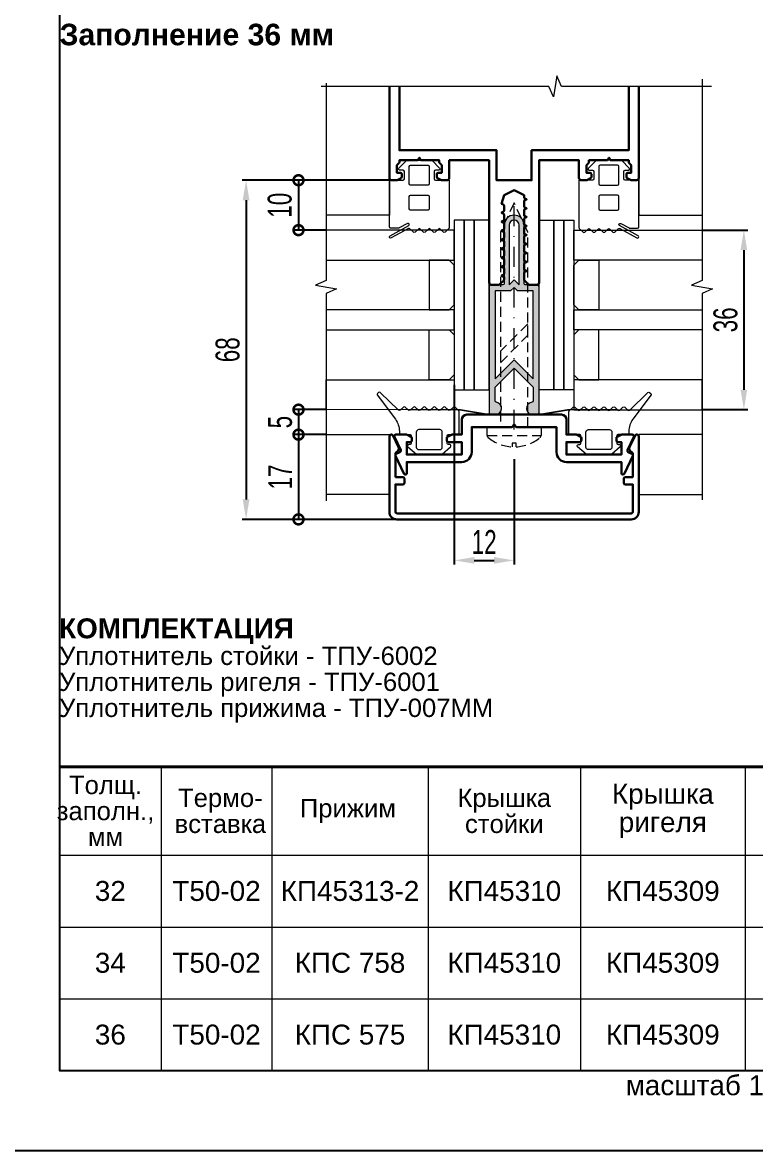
# Model space of a CAD drawing. Extents: x -37 to 8820, y -336 to 478.
# Drawn here: x 1070.4 to 1162.2, y 0 to 141.3 of the extents above; entities that cross this region are included whole.
import ezdxf

# ---------------------------------------------------------------- set-up
doc = ezdxf.new("R2010")
doc.units = 0
doc.header["$LTSCALE"] = 5
doc.linetypes.add('DASHDOT', pattern=[1, 0.5, -0.25, 0, -0.25])
doc.linetypes.add('HIDDEN', pattern=[0.375, 0.25, -0.125])
doc.layers.get('0').update_dxf_attribs({"linetype": 'CONTINUOUS', "lineweight": 30})
doc.layers.get('DEFPOINTS').update_dxf_attribs({"linetype": 'CONTINUOUS'})
for name, color, linetype, lineweight in [('1', 6, 'DASHDOT', 13), ('2', 3, 'HIDDEN', 13), ('Dimentions', 5, 'CONTINUOUS', 15), ('Glass', 5, 'CONTINUOUS', 20), ('Герлен', 7, 'CONTINUOUS', 60), ('Зигзаг', 1, 'CONTINUOUS', 15), ('Конструкции', 252, 'CONTINUOUS', 20), ('Подкладки', 1, 'CONTINUOUS', 20), ('Рамки', 1, 'CONTINUOUS', 15), ('Текстовый', 7, 'CONTINUOUS', 9), ('Уплотнители', 1, 'CONTINUOUS', 20), ('Штриховка', 1, 'CONTINUOUS', 5)]:
    doc.layers.add(name, color=color, linetype=linetype, lineweight=lineweight)
doc.layers.add('Скрытые', color=14, linetype='CONTINUOUS', plot=False)
doc.styles.add('3', font='RUSS.SHX', dxfattribs={"width": 0.7, "height": 3})
doc.styles.add('Каталожный', font='arial.ttf', dxfattribs={"height": 2.5})
doc.dimstyles.new('MX1_6', dxfattribs={"dimtxt": 3, "dimasz": 2.5, "dimexe": 0.5, "dimexo": 0, "dimgap": 0.8, "dimtad": 1, "dimlfac": 1.6, "dimdsep": 46, "dimtxsty": '3', "dimcen": 0, "dimclrd": 256, "dimclre": 256, "dimclrt": 256, "dimaunit": 1, "dimadec": 0, "dimazin": 0, "dimtfac": 1, "dimtmove": 0, "dimatfit": 1, "dimfxl": 1, "dimtvp": 1, "dimtolj": 1, "dimtzin": 0, "dimarcsym": 0})

# ---------------------------------------------------------------- blocks, each defined once
blk = doc.blocks.new('*D688')
at = {"layer": 'DEFPOINTS', "color": 0, "linetype": 'Continuous', "transparency": 16777216}
for p in [(1155.48, 115.33), (1155.48, 92.83), (1160.73, 92.83)]:
    blk.add_point(p, dxfattribs=at)
at = {"layer": 'Dimentions', "linetype": 'Continuous', "lineweight": -2, "transparency": 16777216}
for p, q in [((1155.48, 115.33), (1161.23, 115.33)), ((1160.73, 112.83), (1160.73, 95.33)), ((1155.48, 92.83), (1161.23, 92.83))]:
    blk.add_line(p, q, dxfattribs=at)
at = {"layer": 'Dimentions', "linetype": 'Continuous', "transparency": 16777216}
for points in [[(1160.31, 112.83), (1161.14, 112.83), (1160.73, 115.33)], [(1160.31, 95.33), (1161.14, 95.33), (1160.73, 92.83)]]:
    blk.add_solid(points, dxfattribs=at)
at = {"layer": 'Dimentions', "linetype": 'Continuous', "transparency": 16777216, "insert": (1158.43, 104.08), "char_height": 3, "attachment_point": 5, "rotation": 90, "style": '3'}
blk.add_mtext('\\A1;36', dxfattribs=at)
blk = doc.blocks.new('_DotSmall')
at = {"color": 0, "linetype": 'ByBlock', "const_width": 0.5}
blk.add_lwpolyline([(-0.0625, 0, 1), (0.0625, 0, 1)], format="xyb", close=True, dxfattribs=at)
blk = doc.blocks.new('*D689')
at = {"layer": 'DEFPOINTS', "color": 0, "linetype": 'Continuous', "transparency": 16777216}
for p in [(1108.39, 92.83), (1104.93, 89.7), (1108.39, 89.7)]:
    blk.add_point(p, dxfattribs=at)
at = {"layer": 'Dimentions', "linetype": 'Continuous', "lineweight": -2, "transparency": 16777216}
for p, q in [((1108.39, 92.83), (1104.43, 92.83)), ((1104.93, 92.83), (1104.93, 89.7)), ((1108.39, 89.7), (1104.43, 89.7))]:
    blk.add_line(p, q, dxfattribs=at)
at = {"layer": 'Dimentions', "linetype": 'Continuous', "lineweight": -2, "transparency": 16777216, "xscale": 2.5, "yscale": 2.5, "zscale": 2.5}
for p, rotation in [((1104.93, 92.83), 90), ((1104.93, 89.7), 270)]:
    blk.add_blockref('_DotSmall', p, dxfattribs=dict(at, rotation=rotation))
at = {"layer": 'Dimentions', "linetype": 'Continuous', "transparency": 16777216, "insert": (1102.63, 91.27), "char_height": 3, "attachment_point": 5, "rotation": 90, "style": '3'}
blk.add_mtext('\\A1;5', dxfattribs=at)
blk = doc.blocks.new('*D690')
at = {"layer": 'DEFPOINTS', "color": 0, "linetype": 'Continuous', "transparency": 16777216}
for p in [(1108.39, 89.7), (1104.93, 79.08), (1118.38, 79.08)]:
    blk.add_point(p, dxfattribs=at)
at = {"layer": 'Dimentions', "linetype": 'Continuous', "lineweight": -2, "transparency": 16777216}
for p, q in [((1108.39, 89.7), (1104.43, 89.7)), ((1104.93, 89.7), (1104.93, 79.08)), ((1118.38, 79.08), (1104.43, 79.08))]:
    blk.add_line(p, q, dxfattribs=at)
at = {"layer": 'Dimentions', "linetype": 'Continuous', "lineweight": -2, "transparency": 16777216, "xscale": 2.5, "yscale": 2.5, "zscale": 2.5}
for p, rotation in [((1104.93, 89.7), 90), ((1104.93, 79.08), 270)]:
    blk.add_blockref('_DotSmall', p, dxfattribs=dict(at, rotation=rotation))
at = {"layer": 'Dimentions', "linetype": 'Continuous', "transparency": 16777216, "insert": (1102.63, 84.39), "char_height": 3, "attachment_point": 5, "rotation": 90, "style": '3'}
blk.add_mtext('\\A1;17', dxfattribs=at)
blk = doc.blocks.new('*D691')
at = {"layer": 'DEFPOINTS', "color": 0, "linetype": 'Continuous', "transparency": 16777216}
for p in [(1116.31, 121.58), (1104.93, 115.33), (1108.39, 115.33)]:
    blk.add_point(p, dxfattribs=at)
at = {"layer": 'Dimentions', "linetype": 'Continuous', "lineweight": -2, "transparency": 16777216}
for p, q in [((1116.31, 121.58), (1104.43, 121.58)), ((1104.93, 121.58), (1104.93, 115.33)), ((1108.39, 115.33), (1104.43, 115.33))]:
    blk.add_line(p, q, dxfattribs=at)
at = {"layer": 'Dimentions', "linetype": 'Continuous', "lineweight": -2, "transparency": 16777216, "xscale": 2.5, "yscale": 2.5, "zscale": 2.5}
for p, rotation in [((1104.93, 121.58), 90), ((1104.93, 115.33), 270)]:
    blk.add_blockref('_DotSmall', p, dxfattribs=dict(at, rotation=rotation))
at = {"layer": 'Dimentions', "linetype": 'Continuous', "transparency": 16777216, "insert": (1102.59, 118.45), "char_height": 3, "attachment_point": 5, "rotation": 90, "style": '3'}
blk.add_mtext('\\A1;10', dxfattribs=at)
blk = doc.blocks.new('*D650')
at = {"layer": 'DEFPOINTS', "color": 0, "linetype": 'Continuous', "transparency": 16777216}
for p in [(1108.6, 121.58), (1098.36, 79.08), (1119.01, 79.08)]:
    blk.add_point(p, dxfattribs=at)
at = {"layer": 'Dimentions', "linetype": 'Continuous', "lineweight": -2, "transparency": 16777216}
for p, q in [((1108.6, 121.58), (1097.86, 121.58)), ((1098.36, 119.08), (1098.36, 81.58)), ((1119.01, 79.08), (1097.86, 79.08))]:
    blk.add_line(p, q, dxfattribs=at)
at = {"layer": 'Dimentions', "linetype": 'Continuous', "transparency": 16777216}
for points in [[(1097.94, 119.08), (1098.78, 119.08), (1098.36, 121.58)], [(1097.94, 81.58), (1098.78, 81.58), (1098.36, 79.08)]]:
    blk.add_solid(points, dxfattribs=at)
at = {"layer": 'Dimentions', "linetype": 'Continuous', "transparency": 16777216, "insert": (1096.06, 100.33), "char_height": 3, "attachment_point": 5, "rotation": 90, "style": '3'}
blk.add_mtext('\\A1;68', dxfattribs=at)
blk = doc.blocks.new('*D665')
at = {"layer": 'DEFPOINTS', "color": 0, "linetype": 'Continuous', "transparency": 16777216}
for p in [(1124.44, 95.95), (1131.94, 86.64), (1131.94, 73.94)]:
    blk.add_point(p, dxfattribs=at)
at = {"layer": 'Dimentions', "linetype": 'Continuous', "lineweight": -2, "transparency": 16777216}
for p, q in [((1124.44, 95.95), (1124.44, 73.44)), ((1131.94, 86.64), (1131.94, 73.44)), ((1126.94, 73.94), (1129.44, 73.94))]:
    blk.add_line(p, q, dxfattribs=at)
at = {"layer": 'Dimentions', "linetype": 'Continuous', "transparency": 16777216}
for points in [[(1126.94, 74.36), (1126.94, 73.53), (1124.44, 73.94)], [(1129.44, 74.36), (1129.44, 73.53), (1131.94, 73.94)]]:
    blk.add_solid(points, dxfattribs=at)
at = {"layer": 'Dimentions', "linetype": 'Continuous', "transparency": 16777216, "insert": (1128.19, 76.24), "char_height": 3, "attachment_point": 5, "style": '3'}
blk.add_mtext('\\A1;12', dxfattribs=at)

msp = doc.modelspace()

# ---------------------------------------------------------------- hatches: boundary and pattern name
at = {"layer": 'Штриховка'}
h = msp.add_hatch(color=256, dxfattribs=at)
edge = h.paths.add_edge_path(flags=16)
edge.add_line((1131.9397, 109.0784), (1132.5647, 108.4534))
edge.add_line((1132.5647, 108.4534), (1132.5647, 115.9534))
edge.add_arc((1131.9397, 115.9534), 0.625, 0, 180)
edge.add_line((1131.3147, 115.9534), (1131.3147, 108.4534))
edge.add_line((1131.3147, 108.4534), (1131.9397, 109.0784))
h.paths.add_polyline_path([(1132.3791, 107.7034), (1131.9397, 108.1427), (1131.5004, 107.7034), (1129.5647, 107.7034), (1129.5647, 96.7015), (1131.9397, 99.0765), (1134.3147, 96.7015), (1134.3147, 107.7034)], flags=16)
edge = h.paths.add_edge_path()
edge.add_line((1134.8772, 108.4534), (1133.346, 108.4534))
edge.add_arc((1133.346, 108.6096), 0.1562, 180, 270, ccw=False)
edge.add_line((1133.1897, 108.6096), (1133.1897, 112.7034))
edge.add_arc((1133.096, 112.8284), 0.1562, 306.869898, 413.130102)
edge.add_line((1133.1897, 112.9534), (1133.1897, 115.9534))
edge.add_arc((1131.9397, 115.9534), 1.25, 0, 180)
edge.add_line((1130.6897, 115.9534), (1130.6897, 112.9534))
edge.add_arc((1130.7835, 112.8284), 0.1562, 126.869898, 233.130102)
edge.add_line((1130.6897, 112.7034), (1130.6897, 108.6096))
edge.add_arc((1130.5335, 108.6096), 0.1562, -90, 0, ccw=False)
edge.add_line((1130.5335, 108.4534), (1129.0022, 108.4534))
edge.add_arc((1129.0022, 108.2659), 0.1875, 90, 180)
edge.add_line((1128.8147, 108.2659), (1128.8147, 92.3909))
edge.add_arc((1129.0022, 92.3909), 0.1875, 180, 270)
edge.add_line((1129.0022, 92.2034), (1129.596, 92.2034))
edge.add_arc((1129.596, 92.9846), 0.7812, 270, 440.718201)
edge.add_arc((1129.7522, 93.9407), 0.1875, 180, 260.718201, ccw=False)
edge.add_line((1129.5647, 93.9407), (1129.5647, 95.6409))
edge.add_line((1129.5647, 95.6409), (1131.9397, 98.0159))
edge.add_line((1131.9397, 98.0159), (1134.3147, 95.6409))
edge.add_line((1134.3147, 95.6409), (1134.3147, 93.9407))
edge.add_arc((1134.1272, 93.9407), 0.1875, -80.718201, 0, ccw=False)
edge.add_arc((1134.2835, 92.9846), 0.7813, 99.281799, 270)
edge.add_line((1134.2835, 92.2034), (1134.8772, 92.2034))
edge.add_arc((1134.8772, 92.3909), 0.1875, 270, 360)
edge.add_line((1135.0647, 92.3909), (1135.0647, 108.2659))
edge.add_arc((1134.8772, 108.2659), 0.1875, 0, 90)

# ---------------------------------------------------------------- linework, layer by layer
msp.add_lwpolyline([(1116.3147, 133.3422), (1116.3147, 121.8909, 0.41421356), (1116.6272, 121.5784), (1117.208, 121.5784, 0.11643382), (1117.2918, 121.5982), (1117.7736, 121.8391, 0.28407904), (1117.8772, 122.0068), (1117.8772, 122.3284, 0.41421356), (1117.6897, 122.5159), (1117.2522, 122.5159), (1117.2522, 123.4534), (1117.5098, 123.711, 0.19891237), (1117.5647, 123.8435), (1117.5647, 124.0784), (1119.7926, 124.0784, 0.28407904), (1119.9603, 124.182), (1120.0647, 124.3909), (1120.1692, 124.182, 0.28407904), (1120.3369, 124.0784), (1122.5647, 124.0784), (1122.5647, 123.8435, 0.19891237), (1122.6197, 123.711), (1122.8772, 123.4534), (1122.8772, 122.5159), (1122.4397, 122.5159, 0.41421356), (1122.2522, 122.3284), (1122.2522, 122.0068, 0.28407904), (1122.3559, 121.8391), (1122.8377, 121.5982, 0.11643382), (1122.9215, 121.5784), (1123.5022, 121.5784, 0.41421356), (1123.8147, 121.8909), (1123.8147, 124.0784), (1128.8147, 124.0784), (1128.8147, 108.7659, 0.41421356), (1129.1272, 108.4534), (1129.9871, 108.4534, 0.19891237), (1130.1197, 108.5083), (1130.6348, 109.0235, 0.19891237), (1130.6897, 109.156), (1130.6897, 109.3687, 0.28407904), (1130.5861, 109.5365), (1130.3772, 109.6409), (1130.5861, 109.7453, 0.28407904), (1130.6897, 109.913), (1130.6897, 110.4937, 0.28407904), (1130.5861, 110.6615), (1130.3772, 110.7659), (1130.5861, 110.8703, 0.28407904), (1130.6897, 111.038), (1130.6897, 111.6187, 0.28407904), (1130.5861, 111.7865), (1130.3772, 111.8909), (1130.5861, 111.9953, 0.28407904), (1130.6897, 112.163), (1130.6897, 112.7437, 0.28407904), (1130.5861, 112.9115), (1130.3772, 113.0159), (1130.5861, 113.1203, 0.28407904), (1130.6897, 113.288), (1130.6897, 113.8687, 0.28407904), (1130.5861, 114.0365), (1130.3772, 114.1409), (1130.5861, 114.2453, 0.28407904), (1130.6897, 114.413), (1130.6897, 114.9937, 0.28407904), (1130.5861, 115.1615), (1130.3772, 115.2659), (1130.5861, 115.3703, 0.28407904), (1130.6897, 115.538), (1130.6897, 116.1187, 0.28407904), (1130.5861, 116.2865), (1130.3772, 116.3909), (1130.5861, 116.4953, 0.28407904), (1130.6897, 116.663), (1130.6897, 117.2437, 0.28407904), (1130.5861, 117.4115), (1130.3772, 117.5159), (1130.5861, 117.6203, 0.28407904), (1130.6897, 117.788), (1130.6897, 118.3687, 0.28407904), (1130.5861, 118.5365), (1130.3772, 118.6409), (1130.6897, 119.7034), (1131.9397, 120.3284), (1133.1897, 119.7034), (1133.1897, 119.4755, 0.28407904), (1133.2934, 119.3078), (1133.5022, 119.2034), (1133.2934, 119.099, 0.28407904), (1133.1897, 118.9312), (1133.1897, 118.3505, 0.28407904), (1133.2934, 118.1828), (1133.5022, 118.0784), (1133.2934, 117.974, 0.28407904), (1133.1897, 117.8062), (1133.1897, 117.2255, 0.28407904), (1133.2934, 117.0578), (1133.5022, 116.9534), (1133.2934, 116.849, 0.28407904), (1133.1897, 116.6812), (1133.1897, 116.1005, 0.28407904), (1133.2934, 115.9328), (1133.5022, 115.8284), (1133.2934, 115.724, 0.28407904), (1133.1897, 115.5562), (1133.1897, 114.9755, 0.28407904), (1133.2934, 114.8078), (1133.5022, 114.7034), (1133.2934, 114.599, 0.28407904), (1133.1897, 114.4312), (1133.1897, 113.8505, 0.28407904), (1133.2934, 113.6828), (1133.5022, 113.5784), (1133.2934, 113.474, 0.28407904), (1133.1897, 113.3062), (1133.1897, 112.7255, 0.28407904), (1133.2934, 112.5578), (1133.5022, 112.4534), (1133.2934, 112.349, 0.28407904), (1133.1897, 112.1812), (1133.1897, 111.6005, 0.28407904), (1133.2934, 111.4328), (1133.5022, 111.3284), (1133.2934, 111.224, 0.28407904), (1133.1897, 111.0562), (1133.1897, 110.4755, 0.28407904), (1133.2934, 110.3078), (1133.5022, 110.2034), (1133.2934, 110.099, 0.28407904), (1133.1897, 109.9312), (1133.1897, 109.156, 0.19891237), (1133.2447, 109.0235), (1133.7598, 108.5083, 0.19891237), (1133.8924, 108.4534), (1134.7522, 108.4534, 0.41421356), (1135.0647, 108.7659), (1135.0647, 124.0784), (1140.0647, 124.0784), (1140.0647, 121.8909, 0.41421356), (1140.3772, 121.5784), (1140.958, 121.5784, 0.11643382), (1141.0418, 121.5982), (1141.5236, 121.8391, 0.28407904), (1141.6272, 122.0068), (1141.6272, 122.3284, 0.41421356), (1141.4397, 122.5159), (1141.0022, 122.5159), (1141.0022, 123.4534), (1141.2598, 123.711, 0.19891237), (1141.3147, 123.8435), (1141.3147, 124.0784), (1143.5426, 124.0784, 0.28407904), (1143.7103, 124.182), (1143.8147, 124.3909), (1143.9192, 124.182, 0.28407904), (1144.0869, 124.0784), (1146.3147, 124.0784), (1146.3147, 123.8435, 0.19891237), (1146.3697, 123.711), (1146.6272, 123.4534), (1146.6272, 122.5159), (1146.1897, 122.5159, 0.41421356), (1146.0022, 122.3284), (1146.0022, 122.0068, 0.28407904), (1146.1059, 121.8391), (1146.5877, 121.5982, 0.11643382), (1146.6715, 121.5784), (1147.2522, 121.5784, 0.41421356), (1147.5647, 121.8909), (1147.5647, 133.3422)], format="xyb")
msp.add_lwpolyline([(1117.5647, 133.3422), (1117.5647, 125.3284), (1129.7522, 125.3284), (1129.7522, 121.5784), (1134.1272, 121.5784), (1134.1272, 125.3284), (1146.3147, 125.3284), (1146.3147, 133.3422)])
for points in [[(1117.0823, 87.0494, -0.41421356), (1117.173, 87.2986), (1117.6448, 87.5186, 0.41421356), (1117.7355, 87.7678), (1116.9573, 89.4366, -0.54861879), (1117.1272, 89.7034), (1118.458, 89.7034, -0.11643382), (1118.5418, 89.6836), (1119.0236, 89.4427, -0.28407904), (1119.1272, 89.275), (1119.1272, 88.9534, -0.41421356), (1118.9397, 88.7659), (1118.5022, 88.7659), (1118.5022, 87.2034), (1125.3772, 87.2034), (1125.3772, 88.7659), (1123.6897, 88.7659, -0.41421356), (1123.5022, 88.9534), (1123.5022, 89.275, -0.28407904), (1123.6059, 89.4427), (1124.0877, 89.6836, -0.11643382), (1124.1715, 89.7034), (1125.3772, 89.7034), (1125.3772, 91.5784, -0.41421356), (1126.0022, 92.2034), (1137.8772, 92.2034, -0.41421356), (1138.5022, 91.5784), (1138.5022, 89.7034), (1139.708, 89.7034, -0.11643382), (1139.7918, 89.6836), (1140.2736, 89.4427, -0.28407904), (1140.3772, 89.275), (1140.3772, 88.9534, -0.41421356), (1140.1897, 88.7659), (1138.5022, 88.7659), (1138.5022, 87.2034), (1145.3772, 87.2034), (1145.3772, 88.7659), (1144.9397, 88.7659, -0.41421356), (1144.7522, 88.9534), (1144.7522, 89.275, -0.28407904), (1144.8559, 89.4427), (1145.3377, 89.6836, -0.11643382), (1145.4215, 89.7034), (1146.7522, 89.7034, -0.54861879), (1146.9222, 89.4366), (1146.144, 87.7678, 0.41421356), (1146.2347, 87.5186), (1146.7065, 87.2986, -0.41421356), (1146.7972, 87.0494), (1145.7537, 84.8116, -0.29147342), (1145.5837, 84.7034), (1145.5647, 84.7034, -0.41421356), (1145.3772, 84.8909), (1145.3772, 86.2659), (1138.5022, 86.2659, -0.41421356), (1137.2522, 87.5159), (1137.2522, 90.6409), (1132.3299, 90.6409, -0.19891237), (1132.1973, 90.6958), (1131.9397, 90.9534), (1131.6822, 90.6958, -0.19891237), (1131.5496, 90.6409), (1126.6272, 90.6409), (1126.6272, 87.5159, -0.41421356), (1125.3772, 86.2659), (1118.5022, 86.2659), (1118.5022, 84.8909, -0.41421356), (1118.3147, 84.7034), (1118.2957, 84.7034, -0.29147342), (1118.1258, 84.8116)], [(1117.0647, 84.3909), (1117.0647, 87.2167, -0.27973928), (1117.2667, 87.5493, 0.40155944), (1117.4613, 88.1224), (1116.7913, 89.559, 0.80258485), (1116.3147, 89.4534), (1116.3147, 80.0159, 0.41421356), (1117.2522, 79.0784), (1146.6272, 79.0784, 0.41421356), (1147.5647, 80.0159), (1147.5647, 89.4534, 0.80258485), (1147.0882, 89.559), (1146.4182, 88.1224, 0.40155944), (1146.6128, 87.5493, -0.27973928), (1146.8147, 87.2167), (1146.8147, 84.3909), (1145.8772, 84.3909, 0.41421356), (1145.6897, 84.2034), (1145.6897, 83.6409, 0.41421356), (1145.8772, 83.4534), (1146.8147, 83.4534), (1146.8147, 80.0159, -0.41421356), (1146.6272, 79.8284), (1117.2522, 79.8284, -0.41421356), (1117.0647, 80.0159), (1117.0647, 83.4534), (1118.0022, 83.4534, 0.41421356), (1118.1897, 83.6409), (1118.1897, 84.2034, 0.41421356), (1118.0022, 84.3909)]]:
    msp.add_lwpolyline(points, format="xyb", close=True)
at = {"layer": '1'}
msp.add_line((1131.9397, 90.3284), (1131.9397, 118.4534), dxfattribs=at)
at = {"layer": '2'}
msp.add_line((1128.5647, 89.5848), (1135.3147, 89.5848), dxfattribs=at)
for points in [[(1133.6585, 90.6409), (1133.6585, 115.08), (1131.9397, 118.7659), (1130.221, 115.08), (1130.221, 90.6409)], [(1130.221, 98.7068), (1133.6585, 102.1443), (1133.6585, 103.5766), (1130.221, 100.1391)]]:
    msp.add_lwpolyline(points, close=True, dxfattribs=at)
msp.add_lwpolyline([(1131.6941, 88.178, -0.16184886), (1128.6784, 89.3438, -0.22388754), (1128.5647, 89.5848), (1128.5647, 90.6409), (1135.3147, 90.6409), (1135.3147, 89.5848, -0.22388754), (1135.2011, 89.3438, -0.16184886), (1132.1854, 88.178), (1132.1854, 88.6157), (1131.6941, 88.6157)], format="xyb", close=True, dxfattribs=at)
at = {"layer": 'Glass'}
for points in [[(1108.3946, 111.5812), (1124.4397, 111.5784), (1124.4397, 115.3284), (1108.3946, 115.3312)], [(1155.4849, 111.5784), (1139.4397, 111.5784), (1139.4397, 115.3284), (1155.4849, 115.3284)], [(1124.4397, 105.9534), (1124.4397, 110.9534), (1123.8147, 111.5784), (1121.3147, 111.5784), (1121.3147, 105.3284), (1123.8147, 105.3284)], [(1139.4397, 105.9534), (1139.4397, 110.9534), (1140.0647, 111.5784), (1142.5647, 111.5784), (1142.5647, 105.3284), (1140.0647, 105.3284)], [(1108.3946, 102.8312), (1124.4397, 102.8284), (1124.4397, 105.3284), (1108.3946, 105.3312)], [(1155.4849, 102.8284), (1139.4397, 102.8284), (1139.4397, 105.3284), (1155.4849, 105.3284)], [(1124.4397, 102.2034), (1124.4397, 97.2034), (1123.8147, 96.5784), (1121.3147, 96.5784), (1121.3147, 102.8284), (1123.8147, 102.8284)], [(1139.4397, 102.2034), (1139.4397, 97.2034), (1140.0647, 96.5784), (1142.5647, 96.5784), (1142.5647, 102.8284), (1140.0647, 102.8284)], [(1108.3946, 96.5812), (1124.4397, 96.5784), (1124.4397, 92.8284), (1108.3946, 92.8312)], [(1155.4849, 96.5784), (1139.4397, 96.5784), (1139.4397, 92.8284), (1155.4849, 92.8284)]]:
    msp.add_lwpolyline(points, close=True, dxfattribs=at)
at = {"layer": 'Герлен', "lineweight": 40}
msp.add_line((1075, 48.0868), (1240, 48.0868), dxfattribs=at)
at = {"layer": 'Герлен', "ltscale": 2, "const_width": 0.1875}
msp.add_lwpolyline([(1119.0022, 92.8284), (1125.0647, 92.8284), (1128.8147, 92.2034), (1135.0647, 92.2034), (1138.8147, 92.8284), (1144.8772, 92.8284)], dxfattribs=at)
at = {"layer": 'Зигзаг'}
for points in [[(1156.6779, 133.3422), (1137.8824, 133.3422), (1137.3015, 134.6601), (1136.8659, 132.0474), (1136.2834, 133.3422), (1107.7811, 133.3422)], [(1108.3946, 133.7441), (1108.3946, 108.9953), (1107.0767, 108.4145), (1109.6894, 107.9788), (1108.3946, 107.3963), (1108.3946, 81.403)], [(1155.4849, 134.2509), (1155.4849, 108.9953), (1154.167, 108.4145), (1156.7797, 107.9788), (1155.4849, 107.3963), (1155.4849, 81.5375)]]:
    msp.add_lwpolyline(points, dxfattribs=at)
at = {"layer": 'Конструкции'}
for points in [[(1116.3147, 133.3422), (1116.3147, 117.2034), (1108.3946, 117.2034)], [(1147.5647, 133.3422), (1147.5647, 117.2034), (1155.4849, 117.2034)], [(1108.3946, 89.7034), (1116.3147, 89.7034), (1116.3147, 82.2034), (1108.3946, 82.2034)], [(1155.4849, 89.7034), (1147.5647, 89.7034), (1147.5647, 82.2034), (1155.4849, 82.2034)]]:
    msp.add_lwpolyline(points, dxfattribs=at)
at = {"layer": 'Подкладки'}
for points in [[(1125.6897, 116.5784), (1124.4397, 116.5784), (1124.4397, 95.3284), (1125.6897, 95.3284)], [(1126.9397, 116.5784), (1125.6897, 116.5784), (1125.6897, 95.3284), (1126.9397, 95.3284)], [(1128.8147, 116.5784), (1126.9397, 116.5784), (1126.9397, 95.3284), (1128.8147, 95.3284)], [(1135.0647, 116.5784), (1136.9397, 116.5784), (1136.9397, 95.3284), (1135.0647, 95.3284)], [(1136.9397, 116.5784), (1138.1897, 116.5784), (1138.1897, 95.3284), (1136.9397, 95.3284)], [(1138.1897, 116.5784), (1139.4397, 116.5784), (1139.4397, 95.3284), (1138.1897, 95.3284)]]:
    msp.add_lwpolyline(points, close=True, dxfattribs=at)
at = {"layer": 'Рамки'}
for p, q in [((1087.7124, 48.0868), (1087.7124, 10)), ((1101.604, 48.0868), (1101.604, 10)), ((1121.1643, 48.0868), (1121.1643, 10)), ((1140.2614, 48.0868), (1140.2614, 10)), ((1160.8864, 48.0868), (1160.8864, 10)), ((1075, 37), (1240, 37)), ((1075, 28), (1240, 28)), ((1075, 19), (1240, 19)), ((1075, 10), (1240, 10))]:
    msp.add_line(p, q, dxfattribs=at)
at = {"layer": 'Скрытые', "linetype": 'Continuous'}
for points in [[(1260, 297), (1050, 297), (1050, 0), (1260, 0)], [(1240, 10), (1240, 287), (1075, 287), (1075, 10)]]:
    msp.add_lwpolyline(points, close=True, dxfattribs=at)
at = {"layer": 'Уплотнители'}
for points in [[(1118.584, 116.1642), (1117.5389, 115.5973, -0.12491271), (1117.4644, 115.5784), (1116.471, 115.5784, -0.41421356), (1116.3147, 115.7346), (1116.3147, 121.5784), (1118.0335, 121.5784, 0.41421356), (1118.1897, 121.7346), (1118.1897, 122.6721, 0.41421356), (1118.0335, 122.8284), (1117.6272, 122.8284, -0.66858666), (1117.5169, 123.0952), (1118.4565, 124.0327, -0.19861919), (1118.5669, 124.0784), (1121.5626, 124.0784, -0.19861919), (1121.673, 124.0327), (1122.6126, 123.0952, -0.66858666), (1122.5022, 122.8284), (1122.096, 122.8284, 0.41421356), (1121.9397, 122.6721), (1121.9397, 121.7346, 0.41421356), (1122.096, 121.5784), (1123.8147, 121.5784), (1123.8147, 115.6431, -0.19891237), (1123.769, 115.5326), (1123.3002, 115.0639, -0.41421356), (1123.0793, 115.0639), (1122.6752, 115.4679, 0.41421356), (1122.4543, 115.4679), (1122.0502, 115.0639, -0.41421356), (1121.8293, 115.0639), (1121.4252, 115.4679, 0.41421356), (1121.2043, 115.4679), (1120.8002, 115.0639, -0.41421356), (1120.5793, 115.0639), (1120.1752, 115.4679, 0.41421356), (1119.9543, 115.4679), (1119.5502, 115.0639, -0.41421356), (1119.3293, 115.0639), (1118.8972, 115.4959, 0.33207606), (1118.7122, 115.5228), (1116.5455, 114.3473, -1), (1116.3965, 114.622), (1118.733, 115.8896, 1)], [(1118.971, 123.4534), (1121.1585, 123.4534, -0.41421356), (1121.3147, 123.2971), (1121.3147, 121.1096, -0.41421356), (1121.1585, 120.9534), (1118.971, 120.9534, -0.41421356), (1118.8147, 121.1096), (1118.8147, 123.2971, -0.41421356)], [(1145.2955, 116.1642), (1146.3405, 115.5973, 0.12491271), (1146.4151, 115.5784), (1147.4085, 115.5784, 0.41421356), (1147.5647, 115.7346), (1147.5647, 121.5784), (1145.846, 121.5784, -0.41421356), (1145.6897, 121.7346), (1145.6897, 122.6721, -0.41421356), (1145.846, 122.8284), (1146.2522, 122.8284, 0.66858666), (1146.3626, 123.0952), (1145.423, 124.0327, 0.19861919), (1145.3126, 124.0784), (1142.3169, 124.0784, 0.19861919), (1142.2065, 124.0327), (1141.2669, 123.0952, 0.66858666), (1141.3772, 122.8284), (1141.7835, 122.8284, -0.41421356), (1141.9397, 122.6721), (1141.9397, 121.7346, -0.41421356), (1141.7835, 121.5784), (1140.0647, 121.5784), (1140.0647, 115.6431, 0.19891237), (1140.1105, 115.5326), (1140.5793, 115.0639, 0.41421356), (1140.8002, 115.0639), (1141.2043, 115.4679, -0.41421356), (1141.4252, 115.4679), (1141.8293, 115.0639, 0.41421356), (1142.0502, 115.0639), (1142.4543, 115.4679, -0.41421356), (1142.6752, 115.4679), (1143.0793, 115.0639, 0.41421356), (1143.3002, 115.0639), (1143.7043, 115.4679, -0.41421356), (1143.9252, 115.4679), (1144.3293, 115.0639, 0.41421356), (1144.5502, 115.0639), (1144.9823, 115.4959, -0.33207606), (1145.1673, 115.5228), (1147.334, 114.3473, 1), (1147.483, 114.622), (1145.1465, 115.8896, -1)], [(1144.9085, 123.4534), (1142.721, 123.4534, 0.41421356), (1142.5647, 123.2971), (1142.5647, 121.1096, 0.41421356), (1142.721, 120.9534), (1144.9085, 120.9534, 0.41421356), (1145.0647, 121.1096), (1145.0647, 123.2971, 0.41421356)], [(1118.971, 119.7034), (1121.1585, 119.7034, -0.41421356), (1121.3147, 119.5471), (1121.3147, 117.9846, -0.41421356), (1121.1585, 117.8284), (1118.971, 117.8284, -0.41421356), (1118.8147, 117.9846), (1118.8147, 119.5471, -0.41421356)], [(1144.9085, 119.7034), (1142.721, 119.7034, 0.41421356), (1142.5647, 119.5471), (1142.5647, 117.9846, 0.41421356), (1142.721, 117.8284), (1144.9085, 117.8284, 0.41421356), (1145.0647, 117.9846), (1145.0647, 119.5471, 0.41421356)], [(1134.8772, 108.4534), (1133.346, 108.4534, -0.41421356), (1133.1897, 108.6096), (1133.1897, 112.7034, 0.5), (1133.1897, 112.9534), (1133.1897, 115.9534, 1), (1130.6897, 115.9534), (1130.6897, 112.9534, 0.5), (1130.6897, 112.7034), (1130.6897, 108.6096, -0.41421356), (1130.5335, 108.4534), (1129.0022, 108.4534, 0.41421356), (1128.8147, 108.2659), (1128.8147, 92.3909, 0.41421356), (1129.0022, 92.2034), (1129.596, 92.2034, 0.92211283), (1129.722, 93.7557, -0.36752318), (1129.5647, 93.9407), (1129.5647, 95.6409), (1131.9397, 98.0159), (1134.3147, 95.6409), (1134.3147, 93.9407, -0.36752318), (1134.1575, 93.7557, 0.92211283), (1134.2835, 92.2034), (1134.8772, 92.2034, 0.41421356), (1135.0647, 92.3909), (1135.0647, 108.2659, 0.41421356)], [(1131.9397, 109.0784), (1132.5647, 108.4534), (1132.5647, 115.9534, 1), (1131.3147, 115.9534), (1131.3147, 108.4534), (1131.9397, 109.0784)], [(1123.721, 88.4534, -0.41421356), (1123.5647, 88.6096), (1123.5647, 89.5471, -0.41421356), (1123.721, 89.7034), (1125.0647, 89.7034), (1125.0647, 92.5913, 0.19891237), (1125.0281, 92.6797), (1124.5502, 93.1576, 0.41421356), (1124.3293, 93.1576), (1123.9252, 92.7536, -0.41421356), (1123.7043, 92.7536), (1123.3002, 93.1576, 0.41421356), (1123.0793, 93.1576), (1122.6752, 92.7536, -0.41421356), (1122.4543, 92.7536), (1122.0502, 93.1576, 0.41421356), (1121.8293, 93.1576), (1121.4252, 92.7536, -0.41421356), (1121.2043, 92.7536), (1120.8002, 93.1576, 0.41421356), (1120.5793, 93.1576), (1120.1752, 92.7536, -0.41421356), (1119.9543, 92.7536), (1119.5502, 93.1576, 0.41421356), (1119.3293, 93.1576), (1118.9252, 92.7536, -0.41421356), (1118.7043, 92.7536), (1118.3002, 93.1576, 0.41421356), (1118.0793, 93.1576), (1117.6752, 92.7536, -0.41421356), (1117.4543, 92.7536), (1115.1752, 94.9679, 0.41421356), (1114.9543, 94.9679), (1114.8229, 94.8366, 0.29253821), (1114.7868, 94.6721), (1117.0676, 91.6189, -0.16178775), (1117.5647, 90.1227), (1117.5647, 89.7034), (1118.9085, 89.7034, -0.41421356), (1119.0647, 89.5471), (1119.0647, 88.6096, -0.41421356), (1118.9085, 88.4534), (1118.7522, 88.4534, 0.66858666), (1118.6419, 88.1865), (1119.7065, 87.249, 0.19861919), (1119.8169, 87.2034), (1122.8126, 87.2034, 0.19861919), (1122.923, 87.249), (1123.9876, 88.1865, 0.66858666), (1123.8772, 88.4534)], [(1140.1585, 88.4534, 0.41421356), (1140.3147, 88.6096), (1140.3147, 89.5471, 0.41421356), (1140.1585, 89.7034), (1138.8147, 89.7034), (1138.8147, 92.5913, -0.19891237), (1138.8514, 92.6797), (1139.3293, 93.1576, -0.41421356), (1139.5502, 93.1576), (1139.9543, 92.7536, 0.41421356), (1140.1752, 92.7536), (1140.5793, 93.1576, -0.41421356), (1140.8002, 93.1576), (1141.2043, 92.7536, 0.41421356), (1141.4252, 92.7536), (1141.8293, 93.1576, -0.41421356), (1142.0502, 93.1576), (1142.4543, 92.7536, 0.41421356), (1142.6752, 92.7536), (1143.0793, 93.1576, -0.41421356), (1143.3002, 93.1576), (1143.7043, 92.7536, 0.41421356), (1143.9252, 92.7536), (1144.3293, 93.1576, -0.41421356), (1144.5502, 93.1576), (1144.9543, 92.7536, 0.41421356), (1145.1752, 92.7536), (1145.5793, 93.1576, -0.41421356), (1145.8002, 93.1576), (1146.2043, 92.7536, 0.41421356), (1146.4252, 92.7536), (1148.7043, 94.9679, -0.41421356), (1148.9252, 94.9679), (1149.0565, 94.8366, -0.29253821), (1149.0927, 94.6721), (1146.8119, 91.6189, 0.16178775), (1146.3147, 90.1227), (1146.3147, 89.7034), (1144.971, 89.7034, 0.41421356), (1144.8147, 89.5471), (1144.8147, 88.6096, 0.41421356), (1144.971, 88.4534), (1145.1272, 88.4534, -0.66858666), (1145.2376, 88.1865), (1144.173, 87.249, -0.19861919), (1144.0626, 87.2034), (1141.0669, 87.2034, -0.19861919), (1140.9565, 87.249), (1139.8919, 88.1865, -0.66858666), (1140.0022, 88.4534)], [(1120.0022, 87.8284), (1122.6272, 87.8284, 0.41421356), (1122.9397, 88.1409), (1122.9397, 90.0159, 0.41421356), (1122.6272, 90.3284), (1120.0022, 90.3284, 0.41421356), (1119.6897, 90.0159), (1119.6897, 88.1409, 0.41421356)], [(1143.8772, 87.8284), (1141.2522, 87.8284, -0.41421356), (1140.9397, 88.1409), (1140.9397, 90.0159, -0.41421356), (1141.2522, 90.3284), (1143.8772, 90.3284, -0.41421356), (1144.1897, 90.0159), (1144.1897, 88.1409, -0.41421356)]]:
    msp.add_lwpolyline(points, format="xyb", close=True, dxfattribs=at)
msp.add_lwpolyline([(1132.3791, 107.7034), (1131.9397, 108.1427), (1131.5004, 107.7034), (1129.5647, 107.7034), (1129.5647, 96.7015), (1131.9397, 99.0765), (1134.3147, 96.7015), (1134.3147, 107.7034)], close=True, dxfattribs=at)

# ---------------------------------------------------------------- texts
at = {"layer": 'Скрытые', "linetype": 'Continuous', "insert": (1157.5, 7.9386), "char_height": 3.5, "width": 165, "attachment_point": 5, "style": 'Каталожный'}
msp.add_mtext('\\pxqc;{\\H0.71429x;масштаб 1:1,6}', dxfattribs=at)
at = {"layer": 'Текстовый', "linetype": 'Continuous', "insert": (1075, 141.1909), "char_height": 2.7, "width": 42.664921, "attachment_point": 1, "style": 'Каталожный'}
msp.add_mtext('\\pxql;{\\fArial|b1|i0|c204|p34;Заполнение 36 мм}', dxfattribs=at)
at = {"layer": 'Текстовый', "linetype": 'Continuous', "line_spacing_factor": 0.85, "style": 'Каталожный'}
for s, insert, char_height, width, attachment_point in [('\\P\\pxql;{\\fArial|b1|i0|c204|p34;КОМПЛЕКТАЦИЯ\\P\\pi-2,l2,r-2.0333,se1.0833,t4;\\fArial|b0|i0|c204|p34;\\H0.92x;Уплотнитель стойки - ТПУ-6002\\PУплотнитель ригеля - ТПУ-6001\\PУплотнитель прижима - ТПУ-007ММ}', (1074.934, 70.2198), 2.5, 66.020014, 1), ('Толщ.\\Pзаполн.,\\Pмм', (1080.7528, 42.5434), 2.3, 27.25, 5), ('Термо-\\Pвставка', (1095.1384, 42.5434), 2.3, 12.276865, 5), ('Крышка \\Pстойки', (1130.7128, 42.5434), 2.3, 19.097083, 5), ('Крышка ригеля', (1150.5739, 42.5434), 2.5, 20.625, 5), ('Прижим', (1111.1156, 42.5434), 2.3, 27.25, 5), ('32', (1081.3562, 32.5), 2.5, 12.712441, 5), ('Т50-02', (1094.6582, 32.5), 2.5, 13.891532, 5), ('КП45313-2', (1111.3841, 32.5), 2.5, 19.560325, 5), ('КП45310', (1130.7128, 32.5), 2.5, 19.097083, 5), ('КП45309', (1150.5739, 32.5), 2.5, 20.625, 5), ('34', (1081.3562, 23.5), 2.5, 12.712441, 5), ('Т50-02', (1094.6582, 23.5), 2.5, 13.891532, 5), ('КПС 758', (1111.3841, 23.5), 2.5, 19.560325, 5), ('КП45310', (1130.7128, 23.5), 2.5, 19.097083, 5), ('КП45309', (1150.5739, 23.5), 2.5, 20.625, 5), ('36', (1081.3562, 14.5), 2.5, 12.712441, 5), ('Т50-02', (1094.6582, 14.5), 2.5, 13.891532, 5), ('КПС 575', (1111.3841, 14.5), 2.5, 19.560325, 5), ('КП45310', (1130.7128, 14.5), 2.5, 19.097083, 5), ('КП45309', (1150.5739, 14.5), 2.5, 20.625, 5)]:
    msp.add_mtext(s, dxfattribs=dict(at, insert=insert, char_height=char_height, width=width, attachment_point=attachment_point))

# ---------------------------------------------------------------- dimensions: what is measured, and where the dimension line sits
at = {"layer": 'Dimentions', "linetype": 'Continuous'}
for base, p1, p2, picture, middle in [((1098.3599, 79.0784), (1108.6038, 121.5812), (1119.0094, 79.0784), '*D650', (1096.0599, 100.3298)), ((1160.7283, 92.8312), (1155.4849, 115.3284), (1155.4849, 92.8312), '*D688', (1158.4283, 104.0798))]:
    dim = msp.add_linear_dim(base=base, p1=p1, p2=p2, angle=90, dimstyle='MX1_6', dxfattribs=at)
    dim.commit()
    dim.dimension.update_dxf_attribs({"geometry": picture, "text_midpoint": middle})
for base, p1, p2, picture, middle in [((1104.9299, 115.3312), (1116.3147, 121.5784), (1108.3946, 115.3312), '*D691', (1102.587, 118.4548)), ((1104.9299, 89.7034), (1108.3946, 92.8312), (1108.3946, 89.7034), '*D689', (1102.6299, 91.2673)), ((1104.9299, 79.0784), (1108.3946, 89.7034), (1118.3844, 79.0784), '*D690', (1102.6299, 84.3909))]:
    dim = msp.add_linear_dim(base=base, p1=p1, p2=p2, angle=90, dimstyle='MX1_6', override={"dimdec": 0, "dimblk1": 'DotSmall', "dimblk2": 'DotSmall', "dimsah": 1}, dxfattribs=at)
    dim.commit()
    dim.dimension.update_dxf_attribs({"geometry": picture, "text_midpoint": middle})
dim = msp.add_linear_dim(base=(1131.9397, 73.9433), p1=(1124.4397, 95.9534), p2=(1131.9397, 86.6423), dimstyle='MX1_6', dxfattribs=at)
dim.commit()
dim.dimension.update_dxf_attribs({"geometry": '*D665', "text_midpoint": (1128.1897, 76.2433)})

doc.saveas('drawing.dxf')
